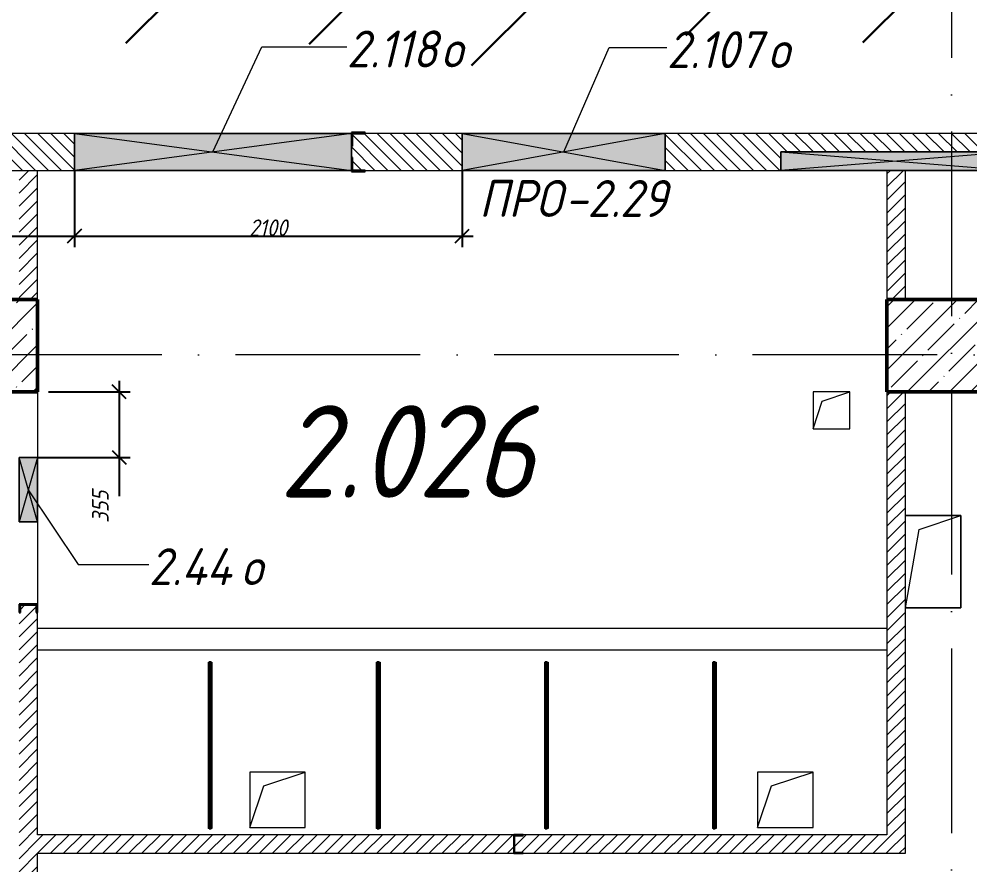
# Model space of a CAD drawing. Header units: millimetres. Extents: x -537608 to 253996, y -217170 to 186033.
# Drawn here: x -106548 to -101398, y 14941 to 19525 of the extents above; entities that cross this region are included whole.
import ezdxf

# ---------------------------------------------------------------- set-up
doc = ezdxf.new("R2010")
doc.units = ezdxf.units.MM
doc.linetypes.add('50_200_ШТРИХ_1Т_ш5_п1_п1_', pattern=[1400, 1000, -200, 0, -200])
for name, color, linetype, lineweight in [('2) окраска коммуникации', 152, 'Continuous', 30), ('A-____-____-DIMS', 7, 'Continuous', 9), ('A-DETL-GENF-OTLN', 7, 'Continuous', 9), ('A-FLOR-____-OTLN', 7, 'Continuous', 9), ('A-GENM-____-IDEN', 7, 'Continuous', 9), ('A-GENM-____-MCUT', 7, 'Continuous', 25), ('A-GENM-____-OTLN', 7, 'Continuous', 9), ('A-GENM-____-OTLN-1', 7, 'Continuous', 25), ('A-GLAZ-____-IDEN', 7, 'Continuous', 9), ('A-GLAZ-____-OTLN', 7, 'Continuous', 9), ('A-WALL-____-MCUT', 7, 'Continuous', 13), ('A-WALL-____-OTLN', 7, 'Continuous', 9), ('A-WALL-____-PATT-1', 7, 'Continuous', 9), ('A-WALL-FNSH-MCUT-1', 7, 'Continuous', 9), ('I-WALL-____-OTLN', 7, 'Continuous', 9), ('S-COLS-____-MCUT', 7, 'Continuous', 50), ('S-COLS-____-OTLN', 7, 'Continuous', 9), ('S-GRID-____-OTLN-1', 7, '50_200_ШТРИХ_1Т_ш5_п1_п1_', 9), ('Марки помещений', 7, 'Continuous', 9)]:
    doc.layers.add(name, color=color, linetype=linetype, lineweight=lineweight)
doc.styles.add('ISOCPEUR_I_11', font='isocpeui.ttf', dxfattribs={"width": 0.9, "height": 200})
doc.styles.add('ISOCPEUR_I_2', font='isocpeui.ttf', dxfattribs={"width": 0.9, "height": 140})
doc.styles.add('ISOCPEUR_I_7', font='isocpeui.ttf', dxfattribs={"width": 0.9, "height": 90})
doc.dimstyles.new('ISO-1_8_0_9К_СРЕДНИЙ_Кладочные_1', dxfattribs={"dimscale": 304.8, "dimtxt": 89.638306, "dimasz": 0.246063, "dimexe": 0.19685, "dimexo": 0, "dimgap": 0, "dimtad": 1, "dimdec": 3, "dimrnd": 0.001, "dimdsep": 46, "dimtxsty": 'ISOCPEUR_I_7', "dimblk1": 'OBLIQUE', "dimblk2": 'OBLIQUE', "dimsah": 1, "dimcen": 0.09, "dimdle": 0.19685, "dimazin": 0, "dimtfac": 1, "dimtdec": 4, "dimtix": 1, "dimtmove": 0, "dimatfit": 3, "dimfxl": 1, "dimtvp": 1, "dimtolj": 1, "dimtzin": 0, "dimarcsym": 2})
doc.dimstyles.new('ISO-1_8_0_9К_СРЕДНИЙ_Кладочные_2', dxfattribs={"dimscale": 304.8, "dimtxt": 89.638306, "dimasz": 0.246063, "dimexe": 0.19685, "dimexo": 0, "dimgap": 0, "dimtad": 1, "dimdec": 3, "dimrnd": 0.001, "dimdsep": 46, "dimtxsty": 'ISOCPEUR_I_7', "dimblk1": 'OBLIQUE', "dimblk2": 'OBLIQUE', "dimsah": 1, "dimcen": 0.09, "dimdle": 0.19685, "dimazin": 0, "dimtfac": 1, "dimtdec": 4, "dimtix": 1, "dimtmove": 1, "dimatfit": 3, "dimfxl": 1, "dimtvp": 1, "dimtolj": 1, "dimtzin": 0, "dimarcsym": 2})
pattern_1 = [(45, (-184647.673, -45376.493), (-35.35534, 35.35534), [])]

# ---------------------------------------------------------------- blocks, each defined once
blk = doc.blocks.new('BSC_Колонна _Прямоугольная - 500х700-V106-АР1_План отверстий 2 этажа в осях 1-64_Ю-ЯЯ')
at = {"layer": 'S-COLS-____-OTLN'}
h = blk.add_hatch(dxfattribs=at)
h.set_pattern_fill('FP_119', color=256, style=0, pattern_type=2)
h.set_pattern_definition([(315, (-63131.04, 77850), (114.04925, 114.04925), []), (315, (-63131.04, 77735.95), (114.04925, 114.04925), [201.613, -40.323, 3.353, -36.97])])
h.paths.add_polyline_path([(-250, 350), (-250, -350), (250, -350), (250, 350)], flags=0)
at = {"layer": 'S-COLS-____-MCUT'}
for p, q in [((250, 350), (-250, 350)), ((-250, 350), (-250, -350)), ((250, -350), (250, 350)), ((-250, -350), (250, -350))]:
    blk.add_line(p, q, dxfattribs=at)
blk = doc.blocks.new('BSC_Колонна _Прямоугольная - 500х700-V107-АР1_План отверстий 2 этажа в осях 1-64_Ю-ЯЯ')
at = {"layer": 'S-COLS-____-OTLN'}
h = blk.add_hatch(dxfattribs=at)
h.set_pattern_fill('FP_120', color=256, style=0, pattern_type=2)
h.set_pattern_definition([(315, (-63131.04, 83150), (114.04925, 114.04925), []), (315, (-63131.04, 83035.95), (114.04925, 114.04925), [201.613, -40.323, 3.353, -36.97])])
h.paths.add_polyline_path([(-250, 350), (-250, -350), (250, -350), (250, 350)], flags=0)
at = {"layer": 'S-COLS-____-MCUT'}
for p, q in [((250, 350), (-250, 350)), ((-250, 350), (-250, -350)), ((250, -350), (250, 350)), ((-250, -350), (250, -350))]:
    blk.add_line(p, q, dxfattribs=at)
blk = doc.blocks.new('154_Стойка_СКБ_Швеллер - СМ-2180_100-28278414-АР1_План отверстий 2 этажа в осях 1-64_Ю-ЯЯ')
at = {"layer": 'A-GENM-____-MCUT'}
for p, q in [((171, 50), (125, 50)), ((125, 50), (125, -50)), ((129.5, 42.4), (171, 42.4)), ((129.5, -42.4), (129.5, 42.4)), ((171, 42.4), (171, 50)), ((125, -50), (171, -50)), ((171, -42.4), (129.5, -42.4)), ((171, -50), (171, -42.4))]:
    blk.add_line(p, q, dxfattribs=at)
blk = doc.blocks.new('154_Фахверк_СКБ_Швеллер - Тип_100_3960-28331862-АР1_План отверстий 2 этажа в осях 1-64_Ю-ЯЯ')
at = {"layer": 'A-GENM-____-MCUT'}
for p, q in [((175, 50), (125, 50)), ((125, 50), (125, -50)), ((128, 47), (175, 47)), ((128, -47), (128, 47)), ((175, 47), (175, 50)), ((125, -50), (175, -50)), ((175, -47), (128, -47)), ((175, -50), (175, -47))]:
    blk.add_line(p, q, dxfattribs=at)
blk = doc.blocks.new('Фахверк_СКБ_Уголок - 200_3960-28339211-АР1_План отверстий 2 этажа в осях 1-64_Ю-ЯЯ')
at = {"layer": 'A-GENM-____-MCUT'}
for p, q in [((125, 156), (50, 156)), ((50, 156), (50, 150)), ((125, 81), (125, 156)), ((50, 150), (119, 150)), ((119, 150), (119, 81)), ((119, 81), (125, 81)), ((125, 19), (119, 19)), ((119, 19), (119, -50)), ((125, -56), (125, 19)), ((119, -50), (50, -50)), ((50, -50), (50, -56)), ((50, -56), (125, -56))]:
    blk.add_line(p, q, dxfattribs=at)
blk = doc.blocks.new('131_Панель боковая - 900х1500-29281255-АР1_План отверстий 2 этажа в осях 1-64_Ю-ЯЯ')
at = {"layer": 'A-GENM-____-MCUT'}
for p, q in [((450, 5), (-450, 5)), ((-450, 5), (-450, -5)), ((450, -5), (450, 5)), ((-450, -5), (450, -5))]:
    blk.add_line(p, q, dxfattribs=at)
at = {"layer": 'A-GENM-____-OTLN'}
for p, q in [((-450, 10), (450, 10)), ((-450, 5), (-450, 10)), ((450, 10), (450, 5)), ((-450, -10), (-450, -5)), ((-450, -10), (450, -10)), ((450, -5), (450, -10))]:
    blk.add_line(p, q, dxfattribs=at)
blk = doc.blocks.new('AR_Отверстие прямоугольное _в плите_ - AR_Отверстие прямоугольное _в плите_-30459341-АР1_План отверстий 2 этажа в осях 1-64_Ю-ЯЯ')
at = {"layer": 'A-GENM-____-OTLN'}
for p, q in [((150, 150), (-150, 150)), ((-150, 150), (-150, -150)), ((-75, 75), (150, 150)), ((150, -150), (150, 150)), ((-150, -150), (-75, 75)), ((-150, -150), (150, -150))]:
    blk.add_line(p, q, dxfattribs=at)
blk = doc.blocks.new('AR_Отверстие прямоугольное _в плите_ - AR_Отверстие прямоугольное _в плите_-30459207-АР1_План отверстий 2 этажа в осях 1-64_Ю-ЯЯ')
at = {"layer": 'A-GENM-____-OTLN'}
for p, q in [((100, 100), (-100, 100)), ((-100, 100), (-100, -100)), ((-50, 50), (100, 100)), ((100, -100), (100, 100)), ((-100, -100), (-50, 50)), ((-100, -100), (100, -100))]:
    blk.add_line(p, q, dxfattribs=at)
blk = doc.blocks.new('AR_Отверстие прямоугольное _в плите_ - AR_Отверстие прямоугольное _в плите_-30459333-АР1_План отверстий 2 этажа в осях 1-64_Ю-ЯЯ')
at = {"layer": 'A-GENM-____-OTLN'}
for p, q in [((150, 250), (-150, 250)), ((-75, 175), (150, 250)), ((150, -250), (150, 250)), ((-150, -250), (-75, 175)), ((-150, -250), (150, -250))]:
    blk.add_line(p, q, dxfattribs=at)
blk = doc.blocks.new('AR_Отверстие прямоугольное _в стене__БезПР - AR_Отверстие прямоугольное _в стене__БезПР-36789340-АР1_План отверстий 2 этажа в осях 1-64_Ю-ЯЯ')
at = {"layer": 'A-GLAZ-____-OTLN'}
blk.add_hatch(color=256, dxfattribs=at).paths.add_polyline_path([(175, -50), (175, 50), (-175, 50), (-175, -50)], flags=0)
at = {"layer": 'A-DETL-GENF-OTLN'}
for p, q in [((-175, -50), (-175, 50)), ((-175, 50), (175, 50)), ((175, 50), (-175, -50)), ((-175, 50), (175, -50)), ((175, 50), (-175, 50)), ((-175, 50), (-175, -50)), ((175, 50), (175, -50)), ((175, -50), (175, 50)), ((175, -50), (-175, -50)), ((-175, -50), (175, -50))]:
    blk.add_line(p, q, dxfattribs=at)
at = {"layer": 'A-GLAZ-____-OTLN'}
blk.add_line((175, 50), (-175, 50), dxfattribs=at)
blk = doc.blocks.new('AR_Отверстие прямоугольное _в стене__БезПР - AR_Отверстие прямоугольное _в стене__БезПР-36789370-АР1_План отверстий 2 этажа в осях 1-64_Ю-ЯЯ')
at = {"layer": 'A-GLAZ-____-OTLN'}
blk.add_hatch(color=256, dxfattribs=at).paths.add_polyline_path([(750, -100), (750, 100), (-750, 100), (-750, -100)], flags=0)
at = {"layer": 'A-DETL-GENF-OTLN'}
for p, q in [((-750, -100), (-750, 100)), ((-750, 100), (750, 100)), ((750, 100), (-750, -100)), ((-750, 100), (750, -100)), ((750, 100), (-750, 100)), ((-750, 100), (-750, -100)), ((750, 100), (750, -100)), ((750, -100), (750, 100)), ((750, -100), (-750, -100)), ((-750, -100), (750, -100))]:
    blk.add_line(p, q, dxfattribs=at)
at = {"layer": 'A-GLAZ-____-OTLN'}
blk.add_line((750, 100), (-750, 100), dxfattribs=at)
blk = doc.blocks.new('AR_Отверстие прямоугольное _в стене_ - AR_Отверстие прямоугольное _в стене__ОВ-36826716-АР1_План отверстий 2 этажа в осях 1-64_Ю-ЯЯ')
at = {"layer": 'A-GLAZ-____-OTLN'}
blk.add_hatch(color=256, dxfattribs=at).paths.add_polyline_path([(550, -100), (550, 100), (-550, 100), (-550, -100), (239.8, -100)], flags=0)
at = {"layer": 'A-DETL-GENF-OTLN'}
for p, q in [((-550, -100), (-550, 100)), ((-550, 100), (550, 100)), ((550, 100), (-550, -100)), ((-550, 100), (550, -100)), ((550, 100), (-550, 100)), ((-550, 100), (-550, -100)), ((550, 100), (550, -100)), ((550, -100), (550, 100)), ((550, -100), (-550, -100)), ((-550, -100), (550, -100))]:
    blk.add_line(p, q, dxfattribs=at)
blk = doc.blocks.new('AR_Отверстие прямоугольное _в стене_ - AR_Отверстие прямоугольное _в стене__ОВ-36940364-АР1_План отверстий 2 этажа в осях 1-64_Ю-ЯЯ')
at = {"layer": 'A-GLAZ-____-OTLN'}
blk.add_hatch(color=256, dxfattribs=at).paths.add_polyline_path([(625, -50), (625, 50), (-625, 50), (-625, -50)], flags=0)
at = {"layer": 'A-DETL-GENF-OTLN'}
for p, q in [((-625, -50), (-625, 50)), ((-625, 50), (625, 50)), ((625, 50), (-625, -50)), ((-625, 50), (625, -50)), ((625, 50), (-625, 50)), ((-625, 50), (-625, -50)), ((625, 50), (625, -50)), ((625, -50), (625, 50)), ((625, -50), (-625, -50)), ((-625, -50), (625, -50))]:
    blk.add_line(p, q, dxfattribs=at)
blk = doc.blocks.new('_Oblique')
at = {"color": 0, "linetype": 'ByBlock', "lineweight": -2}
blk.add_line((-0.5, -0.5), (0.5, 0.5), dxfattribs=at)
blk = doc.blocks.new('*D2330')
at = {"layer": 'A-____-____-DIMS', "color": 0, "lineweight": -2, "transparency": 16777216}
for p, q in [((-106247.7, 18704.5), (-106247.7, 18288.7)), ((-109697.7, 18644.5), (-109697.7, 18288.7)), ((-109757.7, 18348.7), (-106187.7, 18348.7))]:
    blk.add_line(p, q, dxfattribs=at)
at = {"layer": 'Defpoints', "color": 0, "transparency": 16777216}
for p in [(-106247.7, 18704.5), (-109697.7, 18644.5), (-106247.7, 18348.7)]:
    blk.add_point(p, dxfattribs=at)
at = {"layer": 'A-____-____-DIMS', "color": 0, "lineweight": -2, "transparency": 16777216, "xscale": 75, "yscale": 75, "zscale": 75, "rotation": 180}
blk.add_blockref('_Oblique', (-109697.7, 18348.7), dxfattribs=at)
at = {"layer": 'A-____-____-DIMS', "color": 0, "lineweight": -2, "transparency": 16777216, "xscale": 75, "yscale": 75, "zscale": 75}
blk.add_blockref('_Oblique', (-106247.7, 18348.7), dxfattribs=at)
at = {"layer": 'A-____-____-DIMS', "color": 0, "transparency": 16777216, "insert": (-107972.7, 18393.7), "char_height": 90, "width": 562.653, "attachment_point": 5, "style": 'ISOCPEUR_I_7'}
blk.add_mtext('\\A1;3450', dxfattribs=at)
blk = doc.blocks.new('*D2331')
at = {"layer": 'A-____-____-DIMS', "color": 0, "lineweight": -2, "transparency": 16777216}
for p, q in [((-106247.7, 18704.5), (-106247.7, 18288.7)), ((-104147.7, 18698.5), (-104147.7, 18288.7)), ((-106307.7, 18348.7), (-104087.7, 18348.7))]:
    blk.add_line(p, q, dxfattribs=at)
at = {"layer": 'Defpoints', "color": 0, "transparency": 16777216}
for p in [(-106247.7, 18704.5), (-104147.7, 18698.5), (-104147.7, 18348.7)]:
    blk.add_point(p, dxfattribs=at)
at = {"layer": 'A-____-____-DIMS', "color": 0, "lineweight": -2, "transparency": 16777216, "xscale": 75, "yscale": 75, "zscale": 75, "rotation": 180}
blk.add_blockref('_Oblique', (-106247.7, 18348.7), dxfattribs=at)
at = {"layer": 'A-____-____-DIMS', "color": 0, "lineweight": -2, "transparency": 16777216, "xscale": 75, "yscale": 75, "zscale": 75}
blk.add_blockref('_Oblique', (-104147.7, 18348.7), dxfattribs=at)
at = {"layer": 'A-____-____-DIMS', "color": 0, "transparency": 16777216, "insert": (-105197.7, 18393.7), "char_height": 90, "width": 504.733, "attachment_point": 5, "style": 'ISOCPEUR_I_7'}
blk.add_mtext('\\A1;2100', dxfattribs=at)
blk = doc.blocks.new('*D2332')
at = {"layer": 'A-____-____-DIMS', "color": 0, "lineweight": -2, "transparency": 16777216}
for p, q in [((-106005, 17564.5), (-106005, 17149.5)), ((-106387.7, 17504.5), (-105945, 17504.5)), ((-106447.7, 17149.5), (-105945, 17149.5)), ((-106005, 17149.5), (-106005, 16939.5))]:
    blk.add_line(p, q, dxfattribs=at)
at = {"layer": 'Defpoints', "color": 0, "transparency": 16777216}
for p in [(-106387.7, 17504.5), (-106447.7, 17149.5), (-106005, 17149.5)]:
    blk.add_point(p, dxfattribs=at)
at = {"layer": 'A-____-____-DIMS', "color": 0, "lineweight": -2, "transparency": 16777216, "xscale": 75, "yscale": 75, "zscale": 75}
for p, rotation in [((-106005, 17504.5), 90), ((-106005, 17149.5), 270)]:
    blk.add_blockref('_Oblique', p, dxfattribs=dict(at, rotation=rotation))
at = {"layer": 'A-____-____-DIMS', "color": 0, "transparency": 16777216, "insert": (-106152.2, 16794.7), "char_height": 90, "width": 409.578, "attachment_point": 1, "rotation": 90, "line_spacing_factor": 1.149209, "style": 'ISOCPEUR_I_7'}
blk.add_mtext('\\A1;355', dxfattribs=at)

msp = doc.modelspace()

# ---------------------------------------------------------------- hatches: boundary and pattern name
at = {"layer": '2) окраска коммуникации'}
h = msp.add_hatch(dxfattribs=at)
h.set_pattern_fill('ANSI31', color=5, scale=222)
h.set_pattern_definition([(45, (-124537.44, -12133.2), (-498.404, 498.404), [])])
edge = h.paths.add_edge_path()
edge.add_spline(control_points=[(-109796.4477, 19603.2363), (-109405.6613, 19107.1486), (-108761.3909, 19603.2363), (-107937.5714, 19096.5941), (-107124.3121, 19719.3418), (-105973.0766, 19297.1394), (-105025.7387, 19476.528), (-104061.0659, 19152.9749), (-103149.2498, 19549.1626), (-100993.5717, 19264.9514), (-99394.5926, 19502.6644), (-98286.8285, 19807.5485), (-97136.7694, 19486.1402), (-96003.6246, 19418.533), (-94971.956, 19181.9077), (-94413.8399, 18252.3087), (-94413.8399, 16807.5485), (-94176.2923, 15728.4895), (-94632.9321, 15491.8643), (-93821.1271, 14274.9347), (-94835.883, 13666.4699), (-94345.6117, 12004.82), (-94734.6023, 11294.9437), (-94311.7863, 10707.5485), (-93009.516, 10263.9339), (-92992.6033, 11142.8275), (-92096.6725, 11548.4707), (-92096.6725, 13238.6514), (-92738.9143, 13576.6874), (-92096.6725, 14269.6612), (-92738.9143, 15114.752), (-92096.6725, 15807.7258), (-92823.4779, 16807.5485), (-92096.6725, 17548.6119), (-93309.5707, 18024.6169), (-93309.5707, 17700.7281), (-94024.2719, 17903.5497), (-94024.2719, 18507.5485), (-94091.9227, 19323.3009), (-94091.9227, 19807.5485), (-93686.3314, 21039.9453), (-93855.4569, 21834.3299), (-94362.8348, 22189.2677), (-95022.4271, 22375.1875), (-96003.3592, 22375.1875), (-96832.0769, 22358.2857), (-97660.7947, 22578.0091), (-98032.8726, 23304.7872), (-97863.7456, 24538.6186), (-97204.1548, 25557.5485), (-95461.5629, 25829.2748), (-94954.1834, 26944.7936), (-94700.4944, 27874.3926), (-94328.4181, 28195.5275), (-94497.5436, 29158.9302), (-93702.6512, 29192.7338), (-92890.8446, 29378.6536), (-92958.4954, 30663.1904), (-93499.3899, 31262.2493), (-92349.3324, 32935.5282), (-93397.9153, 33611.6002), (-92349.3324, 34575.0036), (-93093.4882, 35521.5044), (-92096.6725, 37059.5682), (-92096.6725, 37059.5682), (-92364.3144, 38251.0368), (-93057.7305, 39417.2617), (-94224.7007, 38774.9933), (-95205.6328, 39282.0473), (-96372.603, 38690.4843), (-98030.0385, 39518.6725), (-99044.796, 39214.4401), (-100296.3282, 38470.7602), (-99517.6765, 36837.5485), (-100160.3545, 35574.8853), (-98908.8223, 34374.8575), (-100278.7435, 32716.5485), (-99077.9478, 31281.8273), (-100177.604, 30365.5485), (-99095.1973, 28759.0309), (-100111.1343, 27453.1256), (-99755.9707, 26540.4284), (-99942.0089, 25965.7665), (-100770.7266, 25678.4359), (-102174.4731, 26202.3924), (-102732.5892, 25661.5341), (-103831.9102, 26286.9014), (-104203.9865, 25644.6323), (-105151.0932, 26337.6068), (-106346.6725, 24924.7495), (-104916.4898, 23238.2601), (-105406.955, 22181.3397), (-104798.1024, 21750.5485), (-105609.9075, 21237.5485), (-105609.9075, 20348.0516), (-106709.2269, 20263.5426), (-107030.5667, 20669.1858), (-107740.8955, 20297.3462), (-108248.275, 20990.3207), (-108958.6038, 20500.1678), (-109702.7596, 20314.248), (-109796.4477, 19603.2363)], knot_values=[0, 0, 0, 0, 1, 2, 3, 4, 5, 6, 7, 8, 9, 10, 11, 12, 13, 14, 15, 16, 17, 18, 19, 20, 21, 22, 23, 24, 25, 26, 27, 28, 29, 30, 31, 32, 33, 34, 35, 36, 37, 38, 39, 40, 41, 42, 43, 44, 45, 46, 47, 48, 49, 50, 51, 52, 53, 54, 55, 56, 57, 58, 59, 60, 61, 62, 63, 64, 65, 66, 67, 68, 69, 70, 71, 72, 73, 74, 75, 76, 77, 78, 79, 80, 81, 82, 83, 84, 85, 86, 87, 88, 89, 90, 91, 92, 93, 94, 95, 96, 97, 98, 99, 99, 99, 99], degree=3, periodic=0)
edge = h.paths.add_edge_path(flags=16)
edge.add_arc((-101992.4495, 21054.5161), 1274.5672, 125, 235, ccw=False)
edge.add_arc((-102056.9899, 23050.4715), 1162.0444, 125, 235, ccw=False)
edge.add_arc((-101314.1845, 23739.4222), 1433.6455, 59.4317392, 169.4317391, ccw=False)
edge.add_arc((-101696.08, 23285.0083), 2021.4887, -53.3391216, 56.6608783, ccw=False)
edge.add_arc((-101432.1512, 21092.0497), 1102.6336, -78.7902966, 31.2097033, ccw=False)
edge.add_arc((-101970.655, 20537.6075), 919.0678, 215, 325, ccw=False)
edge = h.paths.add_edge_path(flags=16)
edge.add_arc((-96550.6013, 29272.3181), 1174.7616, 125, 235, ccw=False)
edge.add_arc((-95978.8453, 32013.487), 2171.5877, 125, 235, ccw=False)
edge.add_arc((-96310.0507, 35098.1976), 1594.1487, 125, 235, ccw=False)
edge.add_arc((-96112.4881, 36410.2191), 1111.9458, 70.3179919, 180.3179918, ccw=False)
edge.add_arc((-95890.6898, 36311.381), 1155.9508, -27.5911346, 82.4088653, ccw=False)
edge.add_arc((-95767.891, 34488.2427), 1572.0517, -55, 55, ccw=False)
edge.add_arc((-95921.7966, 31692.944), 1840.3779, -55, 55, ccw=False)
edge.add_arc((-95987.1671, 29572.8705), 1277.4016, -81.3467367, 28.6532632, ccw=False)
edge.add_arc((-96509.6966, 28810.4622), 872.5123, 215, 325, ccw=False)
at = {"layer": 'A-WALL-____-PATT-1'}
h = msp.add_hatch(dxfattribs=at)
h.set_pattern_fill('FP_6', color=256, style=0, pattern_type=2)
h.set_pattern_definition([(135, (-184647.673, -45376.493), (-35.35534, -35.35534), [])])
h.paths.add_polyline_path([(-95397.6725, 18704.5485), (-95397.6725, 18904.5485), (-99791.6725, 18904.5485), (-99791.6725, 18835.5485), (-99797.6725, 18835.5485), (-99797.6725, 18904.5485), (-103047.6725, 18904.5485), (-103047.6725, 18704.5485), (-102422.6725, 18704.5485), (-102422.6725, 18804.5485), (-101172.6725, 18804.5485), (-101172.6725, 18704.5485), (-99797.6725, 18704.5485), (-99797.6725, 18773.5485), (-99791.6725, 18773.5485), (-99791.6725, 18704.5485), (-95597.6725, 18704.5485)], flags=0)
h.paths.add_polyline_path([(-104672.6725, 18704.5485), (-104147.6725, 18704.5485), (-104147.6725, 18904.5485), (-104741.6725, 18904.5485), (-104741.6725, 18835.5485), (-104747.6725, 18835.5485), (-104747.6725, 18773.5485), (-104741.6725, 18773.5485), (-104741.6725, 18704.5485)], flags=0)
h.paths.add_polyline_path([(-106247.6725, 18704.5485), (-106247.6725, 18904.5485), (-109697.6725, 18904.5485), (-109697.6725, 18704.5485), (-106892.8243, 18704.5485)], flags=0)
h = msp.add_hatch(dxfattribs=at)
h.set_pattern_fill('FP_5', color=256, style=0, pattern_type=2)
h.set_pattern_definition(pattern_1)
h.paths.add_polyline_path([(-106447.6725, 18004.5485), (-106447.6725, 18704.5485), (-106547.6725, 18704.5485), (-106547.6725, 18004.5485)], flags=0)
h = msp.add_hatch(dxfattribs=at)
h.set_pattern_fill('FP_5', color=256, style=0, pattern_type=2)
h.set_pattern_definition(pattern_1)
h.paths.add_polyline_path([(-101747.6725, 18004.5485), (-101747.6725, 18704.5485), (-101847.6725, 18704.5485), (-101847.6725, 18004.5485)], flags=0)
h = msp.add_hatch(dxfattribs=at)
h.set_pattern_fill('FP_5', color=256, style=0, pattern_type=2)
h.set_pattern_definition(pattern_1)
h.paths.add_polyline_path([(-101847.6725, 15004.5485), (-101747.6725, 15004.5485), (-101747.6725, 17504.5485), (-101847.6725, 17504.5485), (-101847.6725, 15076.9231)], flags=0)
h = msp.add_hatch(dxfattribs=at)
h.set_pattern_fill('FP_5', color=256, style=0, pattern_type=2)
h.set_pattern_definition(pattern_1)
h.paths.add_polyline_path([(-106447.6725, 14504.5485), (-106447.6725, 16308.5485), (-106455.2725, 16308.5485), (-106455.2725, 16350.0485), (-106540.0725, 16350.0485), (-106540.0725, 16308.5485), (-106547.6725, 16308.5485), (-106547.6725, 14504.5485)], flags=0)
h = msp.add_hatch(dxfattribs=at)
h.set_pattern_fill('FP_5', color=256, style=0, pattern_type=2)
h.set_pattern_definition(pattern_1)
h.paths.add_polyline_path([(-101847.6725, 15004.5485), (-101847.6725, 15104.5485), (-103817.6725, 15104.5485), (-103817.6725, 15101.5485), (-103864.6725, 15101.5485), (-103864.6725, 15007.5485), (-103817.6725, 15007.5485), (-103817.6725, 15004.5485), (-103357.8229, 15004.5485)], flags=0)
h.paths.add_polyline_path([(-103867.6725, 15004.5485), (-103867.6725, 15104.5485), (-106447.6725, 15104.5485), (-106447.6725, 15004.5485), (-105125.3236, 15004.5485)], flags=0)

# ---------------------------------------------------------------- linework, layer by layer
at = {"layer": 'A-FLOR-____-OTLN'}
for p, q in [((-101747.6725, 16834.5485), (-101447.6725, 16834.5485)), ((-101447.6725, 16834.5485), (-101447.6725, 16334.5485)), ((-101447.6725, 16334.5485), (-101747.6725, 16334.5485))]:
    msp.add_line(p, q, dxfattribs=at)
at = {"layer": 'A-GLAZ-____-IDEN'}
for p, q in [((-105497.6725, 18804.5485), (-105231.8266, 19374.6321)), ((-105231.8266, 19374.6321), (-104772.7039, 19374.6321)), ((-103597.6725, 18804.5485), (-103352.1967, 19370.9285)), ((-103352.1967, 19370.9285), (-103038.85, 19370.9285)), ((-106497.6725, 16974.5485), (-106227.2811, 16569.6481)), ((-106227.2811, 16569.6481), (-105844.4283, 16569.6481))]:
    msp.add_line(p, q, dxfattribs=at)
at = {"layer": 'A-WALL-____-MCUT'}
for p, q in [((-106247.6725, 18904.5485), (-109697.6725, 18904.5485)), ((-104147.6725, 18904.5485), (-104672.6725, 18904.5485)), ((-99797.6725, 18904.5485), (-103047.6725, 18904.5485)), ((-109697.6725, 18704.5485), (-106247.6725, 18704.5485)), ((-104672.6725, 18704.5485), (-104147.6725, 18704.5485)), ((-103047.6725, 18704.5485), (-102422.6725, 18704.5485))]:
    msp.add_line(p, q, dxfattribs=at)
at = {"layer": 'A-WALL-____-OTLN'}
for p, q in [((-106447.6725, 16224.5485), (-101847.6725, 16224.5485)), ((-101847.6725, 16104.5485), (-106447.6725, 16104.5485))]:
    msp.add_line(p, q, dxfattribs=at)
at = {"layer": 'A-WALL-FNSH-MCUT-1'}
for p, q in [((-106447.6725, 18004.5485), (-106447.6725, 18704.5485)), ((-101847.6725, 18704.5485), (-101847.6725, 18004.5485)), ((-101747.6725, 18004.5485), (-101747.6725, 18704.5485)), ((-101847.6725, 17504.5485), (-101847.6725, 15104.5485)), ((-101747.6725, 15004.5485), (-101747.6725, 17504.5485)), ((-106447.6725, 15104.5485), (-106447.6725, 16308.5485)), ((-103867.6725, 15104.5485), (-106447.6725, 15104.5485)), ((-101847.6725, 15104.5485), (-103817.6725, 15104.5485)), ((-106447.6725, 15004.5485), (-103867.6725, 15004.5485)), ((-106447.6725, 14504.5485), (-106447.6725, 15004.5485)), ((-103817.6725, 15004.5485), (-101747.6725, 15004.5485))]:
    msp.add_line(p, q, dxfattribs=at)
at = {"layer": 'I-WALL-____-OTLN'}
for p, q in [((-106447.6725, 17504.5485), (-106447.6725, 17149.5485)), ((-106447.6725, 16799.5485), (-106447.6725, 16354.5485))]:
    msp.add_line(p, q, dxfattribs=at)
at = {"layer": 'S-GRID-____-OTLN-1'}
for p, q in [((-101497.6725, 45516.3579), (-101497.6725, -5395.4515)), ((-80573.2659, 17704.5485), (-189316.4427, 17704.5485))]:
    msp.add_line(p, q, dxfattribs=at)

# ---------------------------------------------------------------- block references
at = {"layer": 'A-GENM-____-OTLN'}
for name, p in [('AR_Отверстие прямоугольное _в плите_ - AR_Отверстие прямоугольное _в плите_-30459207-АР1_План отверстий 2 этажа в осях 1-64_Ю-ЯЯ', (-102147.6725, 17404.5485)), ('AR_Отверстие прямоугольное _в плите_ - AR_Отверстие прямоугольное _в плите_-30459333-АР1_План отверстий 2 этажа в осях 1-64_Ю-ЯЯ', (-101597.6725, 16584.5485)), ('AR_Отверстие прямоугольное _в плите_ - AR_Отверстие прямоугольное _в плите_-30459341-АР1_План отверстий 2 этажа в осях 1-64_Ю-ЯЯ', (-105147.6725, 15294.6564)), ('AR_Отверстие прямоугольное _в плите_ - AR_Отверстие прямоугольное _в плите_-30459341-АР1_План отверстий 2 этажа в осях 1-64_Ю-ЯЯ', (-102397.6725, 15294.6564))]:
    msp.add_blockref(name, p, dxfattribs=at)
at = {"layer": 'A-GENM-____-OTLN', "rotation": 270.0000000000003}
for p in [(-105512.6725, 15589.5485), (-104602.6725, 15589.5485), (-103692.6725, 15589.5485), (-102782.6725, 15589.5485)]:
    msp.add_blockref('131_Панель боковая - 900х1500-29281255-АР1_План отверстий 2 этажа в осях 1-64_Ю-ЯЯ', p, dxfattribs=at)
at = {"layer": 'A-GENM-____-OTLN-1'}
for name, p, rotation in [('Фахверк_СКБ_Уголок - 200_3960-28339211-АР1_План отверстий 2 этажа в осях 1-64_Ю-ЯЯ', (-104622.6725, 18854.5485), 180), ('154_Стойка_СКБ_Швеллер - СМ-2180_100-28278414-АР1_План отверстий 2 этажа в осях 1-64_Ю-ЯЯ', (-106497.6725, 16479.5485), 269.9999999999999)]:
    msp.add_blockref(name, p, dxfattribs=dict(at, rotation=rotation))
msp.add_blockref('154_Фахверк_СКБ_Швеллер - Тип_100_3960-28331862-АР1_План отверстий 2 этажа в осях 1-64_Ю-ЯЯ', (-103992.6725, 15054.5485), dxfattribs=at)
at = {"layer": 'A-GLAZ-____-OTLN'}
for name, p in [('AR_Отверстие прямоугольное _в стене__БезПР - AR_Отверстие прямоугольное _в стене__БезПР-36789370-АР1_План отверстий 2 этажа в осях 1-64_Ю-ЯЯ', (-105497.6725, 18804.5485)), ('AR_Отверстие прямоугольное _в стене_ - AR_Отверстие прямоугольное _в стене__ОВ-36826716-АР1_План отверстий 2 этажа в осях 1-64_Ю-ЯЯ', (-103597.6725, 18804.5485)), ('AR_Отверстие прямоугольное _в стене_ - AR_Отверстие прямоугольное _в стене__ОВ-36940364-АР1_План отверстий 2 этажа в осях 1-64_Ю-ЯЯ', (-101797.6725, 18754.5485))]:
    msp.add_blockref(name, p, dxfattribs=at)
at = {"layer": 'A-GLAZ-____-OTLN', "rotation": 269.9999999999999}
msp.add_blockref('AR_Отверстие прямоугольное _в стене__БезПР - AR_Отверстие прямоугольное _в стене__БезПР-36789340-АР1_План отверстий 2 этажа в осях 1-64_Ю-ЯЯ', (-106497.6725, 16974.5485), dxfattribs=at)
at = {"layer": 'S-COLS-____-OTLN', "rotation": 89.9999999999999}
for name, p in [('BSC_Колонна _Прямоугольная - 500х700-V106-АР1_План отверстий 2 этажа в осях 1-64_Ю-ЯЯ', (-106797.6725, 17754.5485)), ('BSC_Колонна _Прямоугольная - 500х700-V107-АР1_План отверстий 2 этажа в осях 1-64_Ю-ЯЯ', (-101497.6725, 17754.5485))]:
    msp.add_blockref(name, p, dxfattribs=at)

# ---------------------------------------------------------------- texts
at = {"layer": 'A-GENM-____-IDEN', "char_height": 200, "attachment_point": 1, "style": 'ISOCPEUR_I_11'}
for s, insert, width in [('ПРО', (-104055.9301, 18652.1852), 562.784625), ('-2.29', (-103591.5864, 18652.1852), 707.088375)]:
    msp.add_mtext(s, dxfattribs=dict(at, insert=insert, width=width))
at = {"layer": 'A-GLAZ-____-IDEN', "char_height": 200, "attachment_point": 1, "style": 'ISOCPEUR_I_11'}
for s, insert, width in [('2.118', (-104772.7039, 19462.2467), 620.506125), ('2.107', (-103038.85, 19458.5431), 663.79725), ('\\fISOCPEUR|b0|i1|c204|p34|;\\W.9;о', (-104260.7351, 19462.2467), 158.734125), ('\\fISOCPEUR|b0|i1|c204|p34|;\\W.9;о', (-102491.1625, 19458.5431), 158.734125), ('2.44', (-105844.4283, 16657.2627), 606.07575), ('\\fISOCPEUR|b0|i1|c204|p34|;\\W.9;о', (-105344.3658, 16657.2627), 158.734125)]:
    msp.add_mtext(s, dxfattribs=dict(at, insert=insert, width=width))
at = {"layer": 'Марки помещений', "insert": (-105138.0719, 17431.8229), "char_height": 500, "width": 785.65375, "attachment_point": 1, "style": 'ISOCPEUR_I_2'}
msp.add_mtext('2.026', dxfattribs=at)

# ---------------------------------------------------------------- dimensions: what is measured, and where the dimension line sits
at = {"layer": 'A-____-____-DIMS'}
for base, p1, p2, override, picture, middle in [((-106247.6725, 18348.7248), (-109697.6725, 18644.5485), (-106247.6725, 18704.5485), {"dimpost": '<>', "dimfxl": 3450.5217}, '*D2330', (-107972.6725, 18393.7248)), ((-104147.6725, 18348.7248), (-106247.6725, 18704.5485), (-104147.6725, 18698.5485), {"dimpost": '<>', "dimfxl": 2100.008571}, '*D2331', (-105197.6725, 18393.7248))]:
    dim = msp.add_linear_dim(base=base, p1=p1, p2=p2, dimstyle='ISO-1_8_0_9К_СРЕДНИЙ_Кладочные_2', override=override, dxfattribs=at)
    dim.commit()
    dim.dimension.update_dxf_attribs({"geometry": picture, "text_midpoint": middle})
dim = msp.add_linear_dim(base=(-106005.0154, 17149.5485), p1=(-106387.6725, 17504.5485), p2=(-106447.6725, 17149.5485), angle=90, dimstyle='ISO-1_8_0_9К_СРЕДНИЙ_Кладочные_1', override={"dimpost": '<>', "dimfxl": 360.034721}, dxfattribs=at)
dim.commit()
dim.dimension.update_dxf_attribs({"geometry": '*D2332', "text_midpoint": (-106092.2131, 16939.5299), "dimtype": 160, "text_rotation": 90})

doc.saveas('drawing.dxf')
